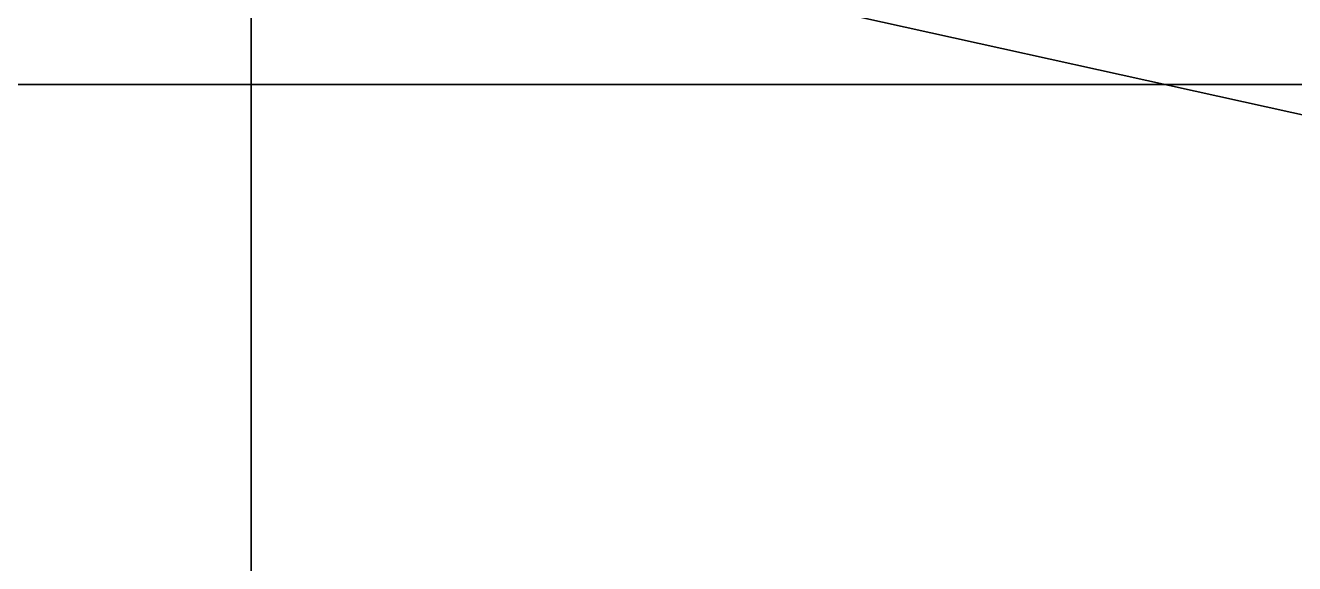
# Model space of a CAD drawing. Extents: x 2450 to 2500, y -1.8 to 2.5.
# Drawn here: x 2471.2 to 2472.101, y 0.23 to 0.612 of the extents above; entities that cross this region are included whole.
import ezdxf

# ---------------------------------------------------------------- set-up
doc = ezdxf.new("R2010")
doc.units = 0
doc.header["$MEASUREMENT"] = 0
for name, color, linetype in [('EXTPINES', 254, 'CONTINUOUS'), ('MOTOR', 254, 'CONTINUOUS'), ('RIEL', 254, 'CONTINUOUS')]:
    doc.layers.add(name, color=color, linetype=linetype)

msp = doc.modelspace()

# ---------------------------------------------------------------- meshes
at = {"layer": 'EXTPINES', "color": 55}
mesh = msp.add_polyface(dxfattribs=at)
corners = [(2470.06, -0.5, -1965.1), (2476.86, -0.5, -1965.1), (2470.06, 1, -1965.1), (2476.86, 1, -1965.1), (2470.06, 1, -1970.5), (2476.86, 1, -1970.5), (2470.06, -0.5, -1970.5), (2476.86, -0.5, -1970.5)]
mesh.append_faces([[corners[k] for k in face] for face in [(2, 3, 0), (3, 1, 0), (4, 5, 2), (5, 3, 2), (6, 7, 4), (7, 5, 4), (0, 1, 6), (1, 7, 6), (3, 5, 1), (5, 7, 1), (4, 2, 6), (2, 0, 6)]], dxfattribs={"color": 55})
at = {"layer": 'MOTOR', "color": 100}
mesh = msp.add_polyface(dxfattribs=at)
corners = [(2471.36, -1.85, -1991.32), (2476.06, -1.85, -1991.32), (2471.36, 2.35, -1991.32), (2476.06, 2.35, -1991.32), (2471.36, 2.35, -1995.52), (2476.06, 2.35, -1995.52), (2471.36, -1.85, -1995.52), (2476.06, -1.85, -1995.52)]
mesh.append_faces([[corners[k] for k in face] for face in [(2, 3, 0), (3, 1, 0), (4, 5, 2), (5, 3, 2), (6, 7, 4), (7, 5, 4), (0, 1, 6), (1, 7, 6), (3, 5, 1), (5, 7, 1), (4, 2, 6), (2, 0, 6)]], dxfattribs={"color": 100})
at = {"layer": 'RIEL', "color": 251}
mesh = msp.add_polyface(dxfattribs=at)
corners = [(2455.47, -0.53, -1979.3), (2495.47, -0.53, -1979.3), (2455.47, 0.57, -1979.3), (2495.47, 0.57, -1979.3), (2455.47, 0.57, -1979.7), (2495.47, 0.57, -1979.7), (2455.47, -0.53, -1979.7), (2495.47, -0.53, -1979.7)]
mesh.append_faces([[corners[k] for k in face] for face in [(2, 3, 0), (3, 1, 0), (4, 5, 2), (5, 3, 2), (6, 7, 4), (7, 5, 4), (0, 1, 6), (1, 7, 6), (3, 5, 1), (5, 7, 1), (4, 2, 6), (2, 0, 6)]], dxfattribs={"color": 251})

doc.saveas('drawing.dxf')
